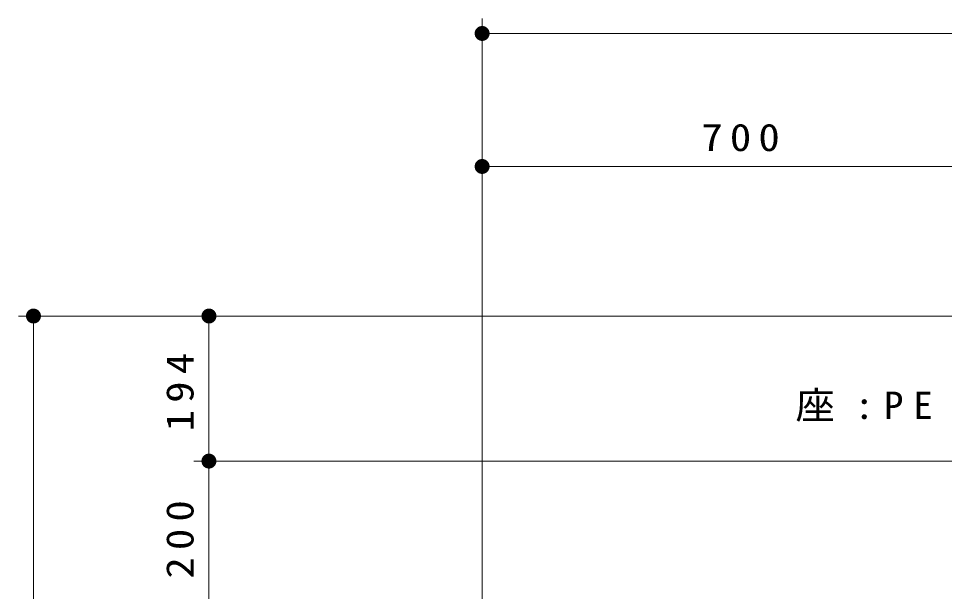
# Model space of a CAD drawing. Units: millimetres on the paper, with parts at other scales. Extents: x -385 to 0, y -19 to 267.
# Drawn here: x -190.8 to -128.9, y 111.8 to 150.1 of the extents above; entities that cross this region are included whole.
import ezdxf

# ---------------------------------------------------------------- set-up
doc = ezdxf.new("R2010")
doc.units = ezdxf.units.MM
doc.layers.add('LY_1', color=7, linetype='Continuous', lineweight=13)
doc.styles.add('ＭＳ ゴシック', font='')
doc.styles.get('ＭＳ ゴシック').set_extended_font_data('MS Gothic')

# ---------------------------------------------------------------- blocks, each defined once
blk = doc.blocks.new('filled_dot')
at = {"color": 0, "linetype": 'Continuous', "lineweight": -2, "const_width": 1.25}
blk.add_lwpolyline([(-0.625, 0, 1), (0.625, 0, 1)], format="xyb", close=True, dxfattribs=at)

msp = doc.modelspace()

# ---------------------------------------------------------------- linework, layer by layer
at = {"layer": 'LY_1'}
for p, q in [((-159.822, 101.542), (-159.822, 150.111)), ((-159.822, 149.111), (-70.322, 149.111)), ((-159.822, 140.217), (-124.822, 140.217)), ((-71.322, 130.217), (-190.793, 130.217)), ((-189.793, 80.217), (-189.793, 130.217)), ((-71.322, 130.217), (-179.072, 130.217)), ((-178.072, 120.517), (-178.072, 130.217)), ((-90.726, 120.517), (-179.072, 120.517)), ((-178.072, 110.517), (-178.072, 120.517))]:
    msp.add_line(p, q, dxfattribs=at)

# ---------------------------------------------------------------- block references
at = {"layer": 'LY_1', "xscale": 0.4, "yscale": 0.4}
for p in [(-159.822, 149.111), (-159.822, 140.217)]:
    msp.add_blockref('filled_dot', p, dxfattribs=at)
for p, rotation in [((-189.793, 130.217), 270), ((-178.072, 130.217), 270), ((-178.072, 120.517), 270), ((-178.072, 120.517), 90)]:
    msp.add_blockref('filled_dot', p, dxfattribs=dict(at, rotation=rotation))

# ---------------------------------------------------------------- texts
at = {"layer": 'LY_1', "char_height": 1.833, "style": 'ＭＳ ゴシック'}
for s, insert, attachment_point in [('\\T1.33;\\W1.15;700', (-142.322, 141.217), 8), ('\\T1.5;\\W1.05;座:PE', (-138.886, 124.157), 4)]:
    msp.add_mtext(s, dxfattribs=dict(at, insert=insert, attachment_point=attachment_point))
at = {"layer": 'LY_1', "char_height": 1.833, "attachment_point": 8, "rotation": 90, "style": 'ＭＳ ゴシック'}
for s, insert in [('\\T1.33;\\W1.15;194', (-179.072, 125.367)), ('\\T1.33;\\W1.15;200', (-179.072, 115.517))]:
    msp.add_mtext(s, dxfattribs=dict(at, insert=insert))

doc.saveas('drawing.dxf')
